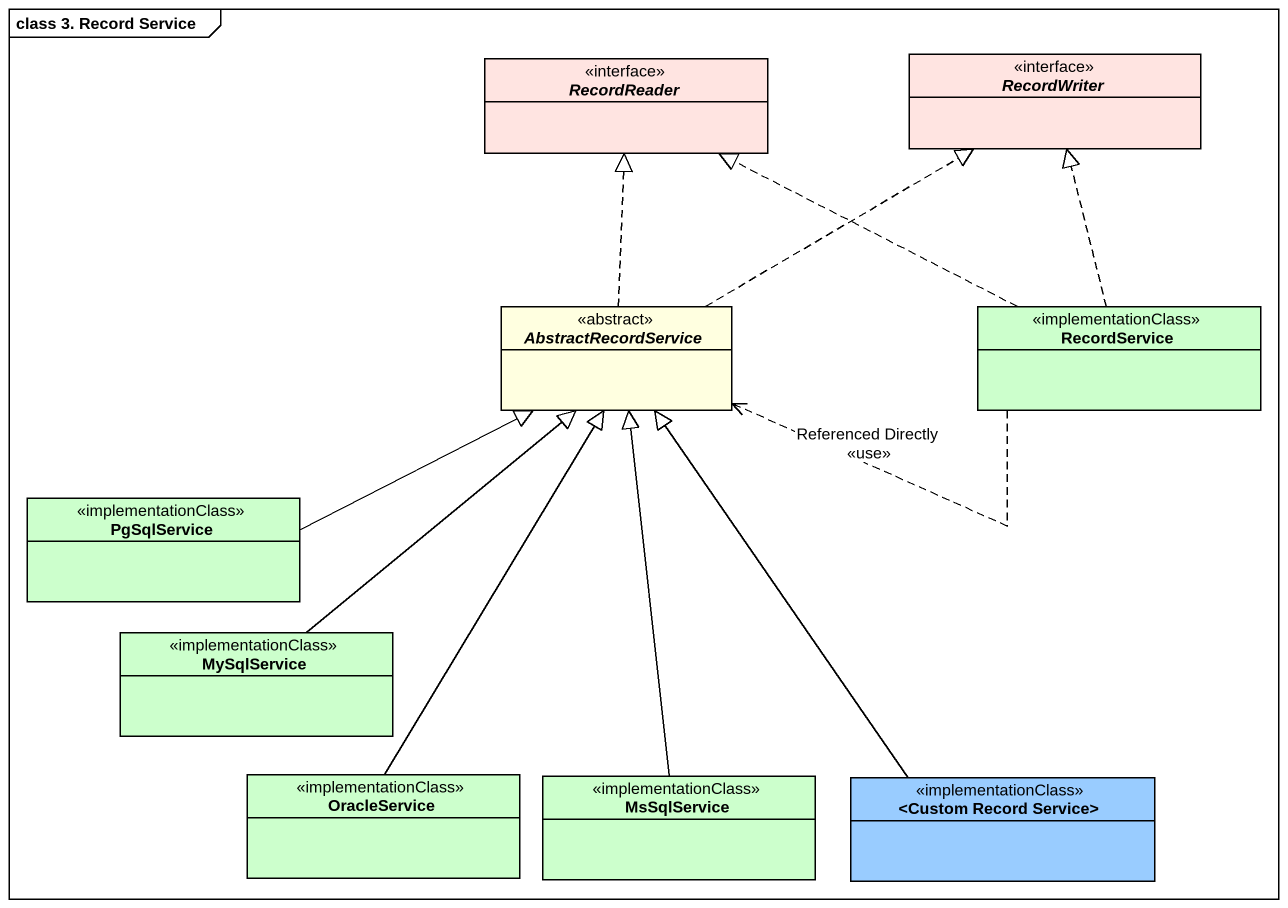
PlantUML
@startuml
mainframe class 3. Record Service
hide circle
hide empty members
interface RecordReader <<interface>> #FFE4E1
interface RecordWriter <<interface>> #FFE4E1
abstract class AbstractRecordService <<abstract>> #FFFFE0
class RecordService <<implementationClass>> #CCFFCC
class PgSqlService <<implementationClass>> #CCFFCC
class MySqlService <<implementationClass>> #CCFFCC
class OracleService <<implementationClass>> #CCFFCC
class MsSqlService <<implementationClass>> #CCFFCC
class "<Custom Record Service>" as Custom_Record_Service <<implementationClass>> #99CCFF
AbstractRecordService .up.|> RecordReader
AbstractRecordService .right.|> RecordWriter
RecordService .left.|> RecordReader
RecordService .up.|> RecordWriter
RecordService .left.> AbstractRecordService : Referenced Directly\n<<use>>
PgSqlService -right-|> AbstractRecordService
MySqlService -up-|> AbstractRecordService
OracleService -up-|> AbstractRecordService
MsSqlService -up-|> AbstractRecordService
Custom_Record_Service -up-|> AbstractRecordService
@enduml
